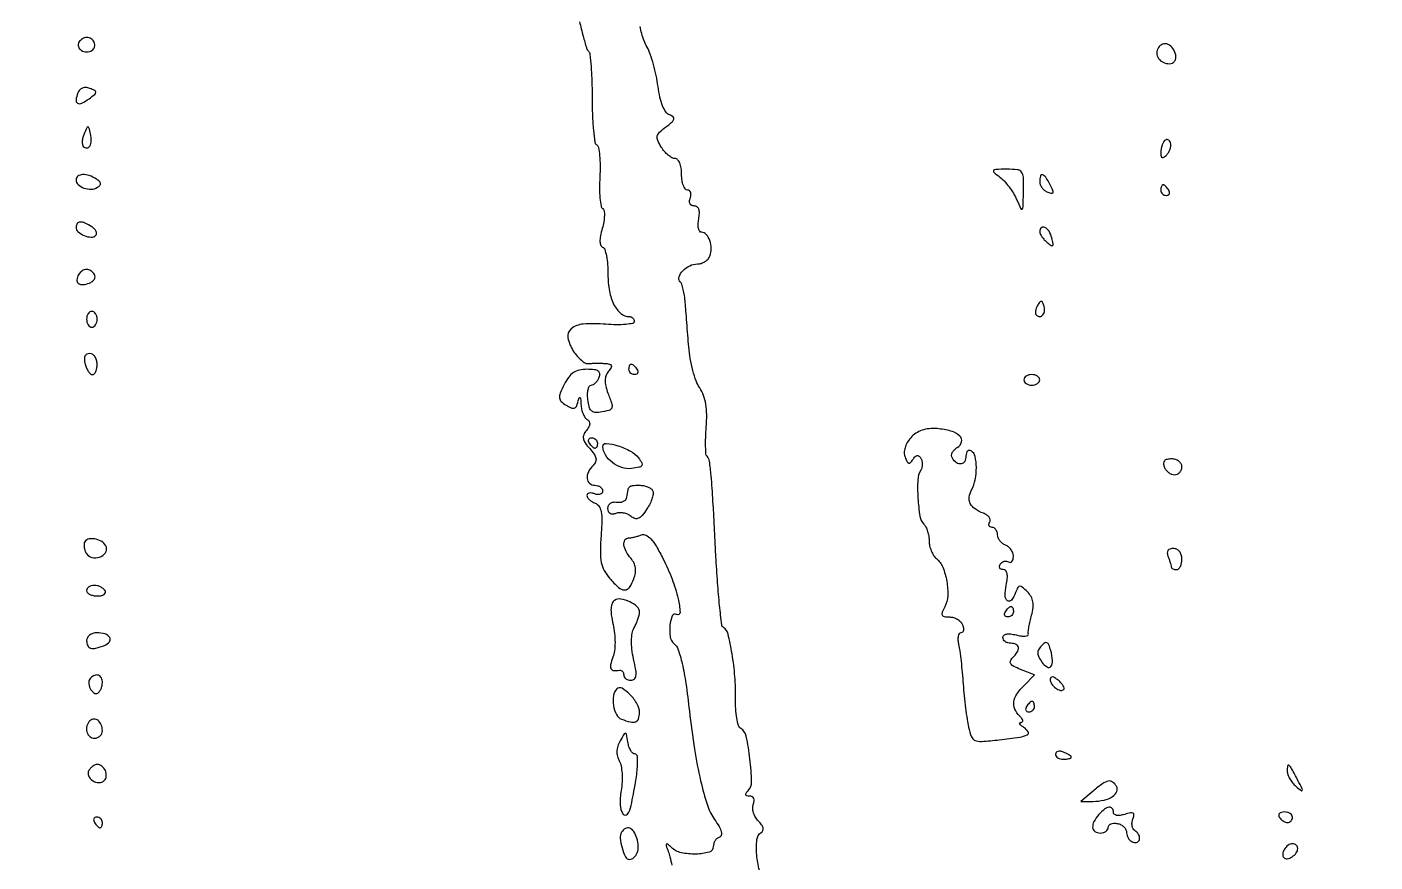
# Model space of a CAD drawing. Extents: x 0 to 4160, y 0 to 3120.
# Drawn here: x 3381.7 to 3637.7, y 568.5 to 727 of the extents above; entities that cross this region are included whole.
import ezdxf

# ---------------------------------------------------------------- set-up
doc = ezdxf.new("R2010")
doc.units = 0

msp = doc.modelspace()

# ---------------------------------------------------------------- linework, layer by layer
for points in [[(4159.499279, 606.274193, 0.000001), (4159.667734, 974.478125, 0.000057), (4159.806661, 1380.08378, 0.000034), (4159.883999, 1862.25)], [(757.647081, 3119.740147, 0.000002), (520.492565, 3119.487217, 0.4139)], [(1964.75, 0.149832, 0.000016), (2717.930904, 0.232101, 0.000028), (3351.473438, 0.357111), (3926.491843, 0.502577, 0.944149)], [(3486.607362, 727.964546, 0.009146), (3487.294649, 725.231645, 0.005626), (3487.935807, 722.967206, 0.125205), (3488.282156, 722.38451, -0.170716), (3488.567413, 721.789777, -0.007348), (3488.789133, 719.446953, -0.011832), (3488.947895, 716.614816, -0.008084), (3489, 713.39235, 0.009979), (3489.064075, 710.182025, 0.014996), (3489.259698, 707.388112, 0.009789), (3489.533253, 705.1093, 0.22314), (3489.884077, 704.571644, -0.214563), (3490.215506, 704.081439, -0.019118), (3490.418641, 702.569539, -0.022254), (3490.51523, 700.670781, -0.015461), (3490.462401, 698.523238, 0.014833), (3490.406914, 696.377255, 0.021486), (3490.495564, 694.483485, 0.018027), (3490.686634, 692.972573, 0.217165), (3491.004651, 692.497126, -0.221081), (3491.273578, 692.088494, -0.042071), (3491.330937, 691.176426, -0.037782), (3491.218109, 690.014667, -0.026746), (3490.924599, 688.737091, 0.021824), (3490.583516, 687.31663, 0.053214), (3490.491501, 686.245475, 0.084591), (3490.630168, 685.52217, 0.22647), (3490.998272, 685.167243, -0.241462), (3491.389038, 684.768417, -0.027577), (3491.705742, 683.508131, -0.028415), (3491.927164, 681.868616, -0.019359), (3492, 679.988095, 0.045357), (3492.287352, 676.826906, 0.072644), (3493.15441, 674.26494, 0.097779), (3494.468294, 672.593882, 0.179272), (3496.071429, 672, -0.099582), (3496.4258, 671.928715, -0.098071), (3496.727232, 671.72578, -0.097816), (3496.929129, 671.422757, -0.098497), (3497, 671.066484, -0.356814), (3496.718683, 670.722466, -0.02581), (3495.414674, 670.527703, -0.026954), (3493.672256, 670.453156, -0.016185), (3491.603145, 670.54323, 0.034308), (3487.306198, 670.57453, 0.15784), (3485.018058, 669.675436, 0.275977), (3484.407072, 667.973937, 0.09686), (3485.426714, 665.471504, 0.033401), (3486.152021, 664.51108, 0.04083), (3486.955383, 663.723328, 0.045503), (3487.718532, 663.197828, 0.160752), (3488.295004, 663.084981, -0.02036), (3488.88733, 663.135301, -0.008288), (3489.696063, 663.157515, -0.008184), (3490.567295, 663.152739, -0.010336), (3491.372445, 663.118483, -0.03184), (3492.288473, 663.001656, -0.23608), (3492.627123, 662.741972, -0.255349), (3492.607801, 662.33175, -0.036427), (3492.100949, 661.621637, 0.082832), (3491.636225, 660.8238, 0.085037), (3491.461172, 659.925626, 0.066521), (3491.580561, 658.844891, 0.030122), (3492.006483, 657.482948, -0.011683), (3492.741574, 655.40458, -0.179182), (3492.71314, 654.656885, -0.234959), (3492.204325, 654.213635, -0.021064), (3490.5, 653.845069, -0.074158), (3489.510174, 653.822489, -0.171375), (3488.854274, 654.151294, -0.12893), (3488.43493, 654.900614, -0.034815), (3488.183578, 656.25, -0.032812), (3488.131949, 657.303713, -0.053314), (3488.241938, 658.192188, -0.073132), (3488.4819, 658.800558, -0.268457), (3488.826589, 659, 0.131388), (3489.236059, 659.109489, 0.062907), (3489.673272, 659.440625, 0.055914), (3490.070222, 659.92628, 0.051824), (3490.361626, 660.5, 0.115432), (3490.458058, 661.201745, 0.229801), (3490.17404, 661.670183, 0.119114), (3489.430252, 661.930682, 0.024948), (3488.041857, 662, 0.052373), (3486.577489, 661.846191, 0.093904), (3485.465986, 661.380756, 0.088663), (3484.560748, 660.519196, 0.042653), (3483.723176, 659.146912, 0.017393), (3482.954912, 657.462678, 0.121504), (3482.819646, 656.5758, 0.182298), (3483.143418, 655.907428, 0.050244), (3484.083025, 655.180223, 0.033375), (3485.023739, 654.676617, 0.173836), (3485.60099, 654.630009, 0.213389), (3486.005821, 654.96016, 0.05238), (3486.31709, 655.783311, -0.011744), (3486.55268, 656.601536, -0.53456), (3486.694559, 656.643125, -0.202056), (3486.812314, 656.41436, -0.005933), (3486.883999, 655.309017, 0.041943), (3487.005931, 654.422814, 0.0422), (3487.273939, 653.571272, 0.045667), (3487.637746, 652.873379, 0.111816), (3488.048558, 652.469989, -0.11248), (3488.432927, 652.091574, -0.160228), (3488.551224, 651.631031, -0.114245), (3488.381612, 651.070491, -0.042874), (3487.910546, 650.392215, 0.073218), (3487.418178, 649.582888, 0.146323), (3487.336841, 648.845027, 0.108632), (3487.676595, 648.035141, 0.030494), (3488.538359, 646.957614, -0.029393), (3489.378942, 645.911297, -0.105412), (3489.717154, 645.128814, -0.155733), (3489.641753, 644.452665, -0.091594), (3489.176371, 643.776371, 0.082397), (3488.2858, 642.531485, 0.136346), (3488.04905, 641.270102, 0.196545), (3488.512731, 640.365436, 0.179135), (3489.5, 640, -0.072144), (3490.073208, 639.91686, -0.087143), (3490.559375, 639.674822, -0.100435), (3490.884389, 639.315153, -0.134459), (3491, 638.893011, -0.158089), (3490.878743, 638.519085, -0.151946), (3490.559375, 638.280284, -0.112257), (3490.073899, 638.22328, -0.06502), (3489.5, 638.361626, 0.049166), (3488.92532, 638.519532, 0.08982), (3488.440625, 638.515044, 0.13955), (3488.122874, 638.355341, 0.209945), (3488, 638.075604, 0.146191), (3488.111506, 637.702384, 0.059236), (3488.456555, 637.291884, 0.051816), (3488.95961, 636.909509, 0.045028), (3489.554229, 636.617564, -0.157627), (3490.292802, 636.021419, -0.100096), (3490.705877, 634.985703, -0.051594), (3490.837945, 633.271117, -0.011755), (3490.692979, 630.358605, 0.015397), (3490.56324, 627.30427, 0.053033), (3490.749693, 625.333038, 0.074255), (3491.300438, 623.81727, 0.054792), (3492.319085, 622.34803, 0.028154), (3494.03656, 620.583884, 0.182283), (3495.168492, 620.129276, 0.257471), (3496.077995, 620.605898, 0.055098), (3496.921465, 622.25, 0.049919), (3497.218704, 623.348867, 0.07578), (3497.231691, 624.3366, 0.080752), (3496.953695, 625.237592, 0.065395), (3496.38924, 626.078741, -0.056776), (3495.461301, 627.411505, -0.094083), (3495.048314, 628.713479, -0.167206), (3495.243003, 629.618916, -0.262719), (3495.918213, 630, 0.043197), (3496.374862, 630.039526, 0.015566), (3497.013874, 630.171597, 0.015305), (3497.708546, 630.360527, 0.017565), (3498.35872, 630.584159, -0.212201), (3499.21199, 630.539927, -0.091744), (3500.135183, 629.833778, -0.051009), (3501.194797, 628.389372, -0.015493), (3502.498223, 626.003507, -0.026563), (3504.174571, 622.208075, -0.03142), (3505.333641, 618.46079, -0.047447), (3505.705857, 615.863366, -0.603474), (3505.043453, 615.473144, 0.455684), (3504.233063, 615.221069, 0.079445), (3503.772573, 613.458374, 0.057789), (3503.813397, 611.249039, 0.188213), (3504.510204, 609.991531, -0.137962), (3505.344486, 608.78216, -0.025665), (3506.093438, 606.161507, -0.020718), (3506.798917, 602.404561, -0.008095), (3507.472899, 597.167799, 0.010666), (3508.445883, 589.902993, 0.018332), (3509.605924, 583.907655, 0.021008), (3510.887423, 579.273623, 0.07682), (3512.250611, 576.557435, -0.02102), (3513.115114, 575.227654, -0.066259), (3513.530491, 574.250902, -0.136483), (3513.529499, 573.599217, -0.249023), (3513.172306, 573.224102, 0.098485), (3512.72421, 572.968676, 0.070361), (3512.344365, 572.531976, 0.067642), (3512.087789, 571.987418, 0.076457), (3512, 571.416667, -0.334147), (3511.215739, 570.374168, -0.065066), (3508.738258, 569.997408, -0.058983), (3505.928211, 570.270445, -0.134123), (3504.052821, 571.25, 0.012613), (3503.318332, 571.89781, 0.420559), (3503.106909, 571.876883, 0.255676), (3503.058868, 571.605655, 0.007892), (3503.451355, 570.5, -0.027709), (3503.774026, 569.462353, -0.009243), (3504.132986, 567.9125, -0.009167)], [(3520.76269, 566.931022, -0.046514), (3520.258507, 569.856125, -0.045802), (3520.298537, 572.753766, -0.232), (3521.134281, 574.08299, 0.171661), (3521.434397, 574.45624, 0.147475), (3521.456845, 574.961902, 0.093606), (3521.167696, 575.583911, 0.040919), (3520.576761, 576.280381, -0.063448), (3520.021035, 576.998394, -0.058493), (3519.64469, 577.852362, -0.062425), (3519.49482, 578.707227, -0.104192), (3519.609862, 579.425699, 0.064501), (3519.763989, 580.062172, 0.132943), (3519.685215, 580.564424, 0.169104), (3519.385834, 580.882614, 0.120784), (3518.906989, 581, -0.053359), (3518.376661, 581.056757, -0.277131), (3518.170855, 581.25, -0.229513), (3518.225146, 581.556999, -0.039809), (3518.618364, 582.018364, 0.206432), (3519.29538, 583.722026, 0.022084), (3518.977752, 588.062194, 0.022107), (3518.278333, 592.35742, 0.20573), (3517.223772, 593.861701, -0.184756), (3516.797963, 594.419702, -0.028094), (3516.472329, 595.808787, -0.028297), (3516.264519, 597.569024, -0.021089), (3516.227822, 599.524614, 0.025541), (3516.112628, 603.687869, 0.022369), (3515.576478, 608.008313, 0.017223), (3514.805255, 611.761997, 0.188614), (3513.939568, 613.000796, -0.219646), (3513.620734, 613.520422, -0.003246), (3513.212032, 617.173, -0.008144), (3512.829025, 621.482048, -0.005203), (3512.517674, 626.500796, 0.00103), (3511.954655, 636.992592, 0.008383), (3511.606778, 641.786721, 0.012881), (3511.284171, 644.580551, 0.162579), (3510.816935, 645.516399, -0.180831), (3510.624034, 645.939684, -0.01109), (3510.556901, 647.348156, -0.015351), (3510.565931, 649.068078, -0.010688), (3510.677184, 651.006698, 0.022399), (3510.758331, 653.398897, 0.038775), (3510.582798, 655.379526, 0.046107), (3510.143718, 657.043097, 0.057523), (3509.42743, 658.470412, -0.05842), (3508.766618, 659.793077, -0.021583), (3508.142879, 661.784964, -0.021044), (3507.643069, 664.038807, -0.02376), (3507.358687, 666.237346, -0.000168), (3507.176561, 668.486768, -0.000137), (3506.983099, 670.89443, -0.000138), (3506.806244, 673.110705, -0.000363), (3506.680935, 674.701138, 0.018544), (3506.533405, 675.978517, 0.022009), (3506.296821, 677.169579, 0.021499), (3506.013635, 678.143077, 0.115338), (3505.724205, 678.609128, -0.283834), (3505.505525, 679.533599, -0.112887), (3506.210565, 680.694808, -0.087199), (3507.547601, 681.662199, -0.113582), (3509.015456, 682, 0.077417), (3509.735337, 682.112134, 0.06504), (3510.435002, 682.440625, 0.066762), (3511.009354, 682.92653, 0.092486), (3511.361626, 683.5, 0.09549), (3511.616206, 684.931468, 0.081252), (3511.346335, 686.444185, 0.095564), (3510.674356, 687.59307, 0.216021), (3509.776434, 688, -0.255281), (3509.427517, 688.190562, -0.090615), (3509.203797, 688.734375, -0.062326), (3509.134924, 689.542111, -0.037381), (3509.244751, 690.5, 0.035006), (3509.375774, 691.596758, 0.094628), (3509.266999, 692.369891, 0.155317), (3508.929599, 692.826247, 0.157786), (3508.392713, 693, -0.116459), (3507.912071, 693.113489, -0.161659), (3507.601107, 693.423766, -0.135734), (3507.505397, 693.905461, -0.073313), (3507.638374, 694.5, 0.06502), (3507.77672, 695.073899, 0.112257), (3507.719716, 695.559375, 0.151946), (3507.480915, 695.878743, 0.158089), (3507.106989, 696, -0.23922), (3506.682491, 696.215424, -0.06963), (3506.325178, 696.88125, -0.053342), (3506.080754, 697.85097, -0.035097), (3506, 699, 0.036555), (3505.912531, 700.194787, 0.062912), (3505.645046, 701.154503, 0.088002), (3505.239981, 701.782271, 0.208499), (3504.740547, 702, -0.127917), (3504.162528, 702.150337, -0.045789), (3503.454315, 702.635286, -0.041758), (3502.740311, 703.335154, -0.038439), (3502.13048, 704.162675, -0.034774), (3501.45527, 705.432454, -0.162524), (3501.376166, 706.245605, -0.14841), (3501.799657, 706.985381, -0.027496), (3503.011819, 708.008915, 0.015374), (3504.184615, 708.951494, 0.144256), (3504.533637, 709.488278, 0.31607), (3504.395322, 709.902491, 0.067563), (3503.691893, 710.28799, -0.155958), (3503.002851, 710.840456, -0.050625), (3502.387435, 712.010025, -0.040382), (3501.876063, 713.648657, -0.023049), (3501.513384, 715.691751, 0.01929), (3501.167875, 717.72688, 0.015914), (3500.647679, 719.865844, 0.016208), (3500.043504, 721.799735, 0.040716), (3499.446254, 723.149421, -0.031429), (3498.894729, 724.335801, -0.023042), (3498.429427, 725.711057, -0.023437), (3498.109045, 727.059268, -0.046835)]]:
    msp.add_lwpolyline(points, format="xyb")
for points in [[(3391.542705, 724.069098, 0.221146), (3391.444975, 723.246757, 0.174599), (3392.002687, 722.53216, 0.137965), (3393.013092, 722.232649, 0.142848), (3394.016312, 722.510081, 0.189436), (3394.503635, 723.160814, 0.165456), (3394.45272, 724.014234, 0.147302), (3393.873321, 724.730681, 0.150691), (3393, 725, 0.08914), (3392.620145, 724.931737, 0.053258), (3392.208109, 724.726548, 0.051122), (3391.828194, 724.425183, 0.061191)], [(3596.532624, 723.052786, 0.140675), (3596.238325, 722.005956, 0.150378), (3596.556117, 720.992904, 0.135832), (3597.426639, 720.26221, 0.107481), (3598.632341, 720, 0.107426), (3599.205027, 720.124479, 0.131351), (3599.62654, 720.471852, 0.120928), (3599.840657, 721.008508, 0.082815), (3599.823324, 721.667134, 0.103679), (3599.302492, 722.905288, 0.142821), (3598.371103, 723.66197, 0.182771), (3597.347864, 723.699843, 0.174919)], [(3391.338607, 714.440013, 0.054397), (3390.986715, 713.104973, 0.321881), (3391.297784, 712.498288, 0.242724), (3392.092474, 712.499913, 0.038291), (3393.4633, 713.349506, 0.013057), (3394.531264, 714.174063, 0.207082), (3394.737832, 714.572001, 0.302223), (3394.549929, 714.902803, 0.025212), (3393.602445, 715.322315, 0.074642), (3392.867078, 715.48475, 0.110451), (3392.21671, 715.38538, 0.117264), (3391.697507, 715.02628, 0.091715)], [(3392.53122, 706.706872, 0.039133), (3392.279379, 705.974682, 0.047311), (3392.164712, 705.257311, 0.054202), (3392.191425, 704.65536, 0.159521), (3392.376461, 704.290205, 0.206458), (3393.050147, 704.022529, 0.260893), (3393.61589, 704.361192, 0.127442), (3393.887973, 705.354068, 0.061787), (3393.743156, 706.671731, 0.007526), (3393.447586, 707.839331, 0.331063), (3393.260685, 707.986918, 0.299388), (3393.048268, 707.855863, 0.006675)], [(3597.729167, 705.395833, 0.080892), (3597.449316, 705.007105, 0.037708), (3597.214193, 704.430443, 0.036082), (3597.053775, 703.773895, 0.041901), (3597, 703.133333, 0.036751), (3597.050901, 702.441764, 0.271978), (3597.25, 702.194569, 0.258294), (3597.572437, 702.24129, 0.034004), (3598.1125, 702.7125, 0.062578), (3598.509426, 703.223506, 0.055968), (3598.785599, 703.836016, 0.059262), (3598.906408, 704.452911, 0.099514), (3598.841667, 704.975, 0.080367), (3598.640381, 705.359622, 0.142612), (3598.356745, 705.572995, 0.167901), (3598.036958, 705.582253, 0.120996)], [(3391, 697.968615, 0.208519), (3391.395174, 697.062242, 0.102679), (3392.492205, 696.398875, 0.092154), (3393.87573, 696.182078, 0.132065), (3395.058876, 696.536387, 0.06572), (3395.526902, 696.918611, 0.224272), (3395.645046, 697.283065, 0.179834), (3395.444665, 697.664575, 0.041654), (3394.856763, 698.109687, 0.058492), (3393.502546, 698.760398, 0.09217), (3392.230493, 698.949086, 0.146685), (3391.351121, 698.649986, 0.242505)], [(3566.453683, 698.459017, -0.045863), (3567.289887, 697.696838, -0.023939), (3568.190407, 696.610504, -0.023596), (3569.014521, 695.398363, -0.033166), (3569.622464, 694.240821, 0.006103), (3570.445843, 692.443126, 0.54313), (3570.689928, 692.410226, 0.172212), (3570.850613, 692.826247, 0.002101), (3570.918781, 695.75, 0.013111), (3570.899589, 698.448226, 0.153935), (3570.55453, 699.427412, 0.209783), (3569.753873, 699.87837, 0.027298), (3567.75, 699.968197, 0.005462), (3565.662079, 699.92495, 0.210398), (3565.250416, 699.727929, 0.417326), (3565.277269, 699.397287, 0.0129)], [(3574, 697.606989, 0.097624), (3574.113586, 697.030779, 0.066866), (3574.447422, 696.451483, 0.064109), (3574.940857, 695.957033, 0.073124), (3575.523139, 695.629494, 0.035579), (3576.287291, 695.397061, 0.385819), (3576.545332, 695.542176, 0.192214), (3576.521298, 695.957994, 0.013467), (3575.987955, 697.022505, 0.021649), (3575.131857, 698.468054, 0.178579), (3574.528756, 698.916515, 0.429399), (3574.126747, 698.683541, 0.058665)], [(3597, 696, 0.105053), (3597.081062, 695.618444, 0.099167), (3597.311086, 695.29375, 0.09642), (3597.654762, 695.076123, 0.093332), (3598.059017, 695, 0.108972), (3598.413961, 695.078288, 0.182303), (3598.6254, 695.29375, 0.161196), (3598.656512, 695.6179, 0.082592), (3598.5, 696, 0.029505), (3598.231006, 696.382774, 0.035638), (3597.933975, 696.70625, 0.038439), (3597.65171, 696.934461, 0.151918), (3597.440983, 697, 0.210953), (3597.272352, 696.92554, 0.081139), (3597.129539, 696.70625, 0.061769), (3597.032345, 696.382849, 0.042167)], [(3391, 688.968615, 0.213623), (3391.394026, 688.088455, 0.085487), (3392.538924, 687.373214, 0.085286), (3393.859622, 687.081097, 0.211292), (3394.764168, 687.430834, 0.194428), (3394.904991, 687.762676, 0.119423), (3394.810825, 688.182889, 0.084794), (3394.484367, 688.633135, 0.052635), (3393.97104, 689.03906, 0.031906), (3392.674053, 689.747819, 0.11552), (3391.759613, 689.939205, 0.236265), (3391.218619, 689.652222, 0.156009)], [(3574, 688.122445, 0.114104), (3574.09667, 687.704352, 0.037557), (3574.417514, 687.156165, 0.035142), (3574.877412, 686.581434, 0.033252), (3575.421326, 686.065294, 0.020124), (3576.182104, 685.483961, 0.363425), (3576.465884, 685.50812, 0.253319), (3576.564019, 685.834001, 0.01302), (3576.304694, 686.942849, 0.075256), (3575.767917, 688.191483, 0.136208), (3574.955242, 688.939227, 0.318667), (3574.310016, 688.845715, 0.205284)], [(3391.458881, 679.933469, 0.113371), (3391.136385, 678.985128, 0.261672), (3391.426445, 678.317483, 0.188422), (3392.275512, 678.076451, 0.067736), (3393.520254, 678.369399, 0.067341), (3394.088046, 678.680239, 0.097937), (3394.472022, 679.100609, 0.123144), (3394.614372, 679.560991, 0.153283), (3394.504365, 679.992937, 0.104938), (3393.817295, 680.71195, 0.155876), (3392.98905, 680.958873, 0.152164), (3392.156314, 680.681493, 0.098738)], [(3573.582949, 674.134215, 0.052326), (3573.327923, 673.604943, 0.061761), (3573.20609, 673.06291, 0.07231), (3573.228156, 672.59012, 0.149701), (3573.399864, 672.266802, 0.208213), (3574.031223, 672.018401, 0.228122), (3574.610436, 672.323111, 0.143258), (3574.913564, 673.144952, 0.097944), (3574.787251, 674.138246, 0.033951), (3574.536207, 674.749629, 0.286646), (3574.294341, 674.899578, 0.233206), (3574.012891, 674.759582, 0.024362)], [(3393, 671.5, 0.064853), (3393.074694, 670.926543, 0.082425), (3393.29375, 670.440625, 0.098894), (3393.618646, 670.115568, 0.148195), (3394, 670, 0.148195), (3394.381354, 670.115568, 0.098894), (3394.70625, 670.440625, 0.082425), (3394.925306, 670.926543, 0.064853), (3395, 671.5, 0.064853), (3394.925306, 672.073457, 0.082425), (3394.70625, 672.559375, 0.098894), (3394.381354, 672.884432, 0.148195), (3394, 673, 0.148195), (3393.618646, 672.884432, 0.098894), (3393.29375, 672.559375, 0.082425), (3393.074694, 672.073457, 0.064853)], [(3392.710251, 663, 0.038887), (3392.975456, 662.234516, 0.050447), (3393.339118, 661.5875, 0.059916), (3393.740524, 661.141258, 0.181596), (3394.116631, 661, 0.2107), (3394.454424, 661.148959, 0.081235), (3394.74051, 661.5875, 0.061847), (3394.935204, 662.234305, 0.042236), (3395, 663, 0.068582), (3394.894652, 663.764437, 0.084945), (3394.586876, 664.4125, 0.099857), (3394.129927, 664.845833, 0.140877), (3393.59362, 665, 0.121219), (3393.031896, 664.861786, 0.169691), (3392.681695, 664.487449, 0.120594), (3392.570873, 663.863891, 0.047946)], [(3497.5, 662, -0.082592), (3497.656512, 661.6179, -0.161196), (3497.6254, 661.29375, -0.182303), (3497.413961, 661.078288, -0.108972), (3497.059017, 661, -0.093332), (3496.654762, 661.076123, -0.09642), (3496.311086, 661.29375, -0.099167), (3496.081062, 661.618444, -0.105053), (3496, 662, -0.042167), (3496.032345, 662.382849, -0.061769), (3496.129539, 662.70625, -0.081139), (3496.272352, 662.92554, -0.210953), (3496.440983, 663, -0.151918), (3496.65171, 662.934461, -0.038439), (3496.933975, 662.70625, -0.035638), (3497.231006, 662.382774, -0.029505)], [(3571, 660, 0.148195), (3571.115568, 659.618646, 0.098894), (3571.440625, 659.29375, 0.082425), (3571.926543, 659.074694, 0.064853), (3572.5, 659, 0.064853), (3573.073457, 659.074694, 0.082425), (3573.559375, 659.29375, 0.098894), (3573.884432, 659.618646, 0.148195), (3574, 660, 0.148195), (3573.884432, 660.381354, 0.098894), (3573.559375, 660.70625, 0.082425), (3573.073457, 660.925306, 0.064853), (3572.5, 661, 0.064853), (3571.926543, 660.925306, 0.082425), (3571.440625, 660.70625, 0.098894), (3571.115568, 660.381354, 0.148195)], [(3549.522903, 649.025308, 0.050427), (3548.844579, 648.104277, 0.062123), (3548.419669, 647.12648, 0.069342), (3548.277856, 646.1713, 0.09411), (3548.432514, 645.31527, 0.025926), (3548.81286, 644.459544, 0.20807), (3549.137649, 644.191253, 0.287089), (3549.483261, 644.290263, 0.044799), (3549.928795, 644.884788, -0.045845), (3550.343093, 645.435235, -0.173602), (3550.717412, 645.634985, -0.219513), (3551.075341, 645.529826, -0.074963), (3551.434017, 645.106763, -0.082823), (3551.642414, 644.59733, -0.059434), (3551.706575, 643.984468, -0.058802), (3551.624552, 643.366163, -0.076201), (3551.401339, 642.840362, 0.128738), (3550.84246, 641.017583, 0.024979), (3550.872, 637.545328, 0.023602), (3551.236653, 634.106674, 0.15947), (3552.000665, 632.599335, -0.083003), (3552.384319, 632.061676, -0.037363), (3552.706445, 631.253898, -0.03566), (3552.926285, 630.329468, -0.040569), (3553, 629.422445, 0.05528), (3553.101779, 628.504682, 0.043189), (3553.405224, 627.54824, 0.044451), (3553.850996, 626.696959, 0.076862), (3554.379485, 626.100018, -0.124174), (3555.592875, 624.439277, -0.053513), (3556.347971, 621.783213, -0.053335), (3556.525155, 618.996276, -0.112551), (3555.956189, 616.918138, 0.027713), (3555.477367, 615.89037, 0.207916), (3555.492809, 615.365598, 0.248853), (3555.878256, 615.07646, 0.038968), (3556.857827, 615, -0.071456), (3557.637976, 614.887936, -0.063689), (3558.388699, 614.559375, -0.066845), (3558.997836, 614.073561, -0.099742), (3559.361626, 613.5, -0.052277), (3559.515666, 612.925459, -0.09468), (3559.500482, 612.440625, -0.143591), (3559.324635, 612.122781, -0.197569), (3559.026033, 612, 0.25925), (3558.715748, 611.827526, 0.092736), (3558.52562, 611.339062, 0.062841), (3558.48142, 610.61218, 0.037134), (3558.602055, 609.75, -0.019463), (3558.814187, 608.545497, -0.005279), (3559.055215, 606.624952, -0.005334), (3559.282637, 604.43803, -0.005517), (3559.460545, 602.271112, 0.007233), (3559.650428, 600.051756, 0.006086), (3559.914117, 597.706942, 0.006146), (3560.207248, 595.572017, 0.016867), (3560.483263, 594.076204, 0.038698), (3561.024481, 592.285837, 0.205938), (3561.72546, 591.573147, 0.116379), (3562.964733, 591.378531, 0.009115), (3566.317355, 591.695204, 0.006662), (3570.217668, 592.188185, 0.082062), (3571.64335, 592.633594, 0.449124), (3571.800907, 593.225916, 0.106047), (3570.97104, 594.03906, -0.027432), (3570.465219, 594.399229, -0.098711), (3570.21118, 594.700593, -0.326002), (3570.235314, 594.890103, -0.202121), (3570.45, 594.984687, 0.207397), (3570.70005, 595.09789, 0.239309), (3570.768437, 595.348002, 0.10736), (3570.596049, 595.737392, 0.038699), (3570.2, 596.2, -0.091887), (3569.289428, 597.524892, -0.140552), (3569.096714, 598.896362, -0.11371), (3569.662642, 600.372416, -0.048245), (3571.017933, 602.017933), (3573.035866, 604.035866), (3570.355093, 605.055093, -0.023585), (3569.072685, 605.613205, -0.127016), (3568.500663, 606.105196, -0.249574), (3568.438576, 606.626071, -0.104094), (3568.837161, 607.237161, 0.050939), (3569.734878, 608.339132, 0.177647), (3569.94087, 609.218142, 0.266686), (3569.511755, 609.791281, 0.102072), (3568.5, 610, -0.072241), (3567.926795, 610.083253, -0.0872), (3567.440625, 610.325595, -0.100446), (3567.11561, 610.685725, -0.134291), (3567, 611.108408, -0.218441), (3567.186484, 611.514894, -0.131162), (3567.67352, 611.749985, -0.076404), (3568.462913, 611.778703, -0.032451), (3569.50693, 611.587617, 0.025984), (3570.456709, 611.401063, 0.050677), (3571.227228, 611.369664, 0.084377), (3571.715695, 611.483467, 0.362712), (3571.842893, 611.729209, -0.084896), (3571.820456, 612.187779, -0.012634), (3571.955292, 613.106254, -0.013913), (3572.174257, 614.192838, -0.011583), (3572.465613, 615.334636, 0.037324), (3572.750837, 616.753404, 0.075736), (3572.719722, 617.888532, 0.087264), (3572.363287, 618.856937, 0.064749), (3571.666394, 619.762177, 0.015884), (3570.695293, 620.673464, 0.192239), (3570.222457, 620.8418, 0.26755), (3569.854055, 620.610483, 0.030224), (3569.429755, 619.677541, -0.063228), (3568.636454, 618.19986, -0.420101), (3567.893012, 618.08264, -0.242566), (3567.433742, 619.019455, -0.044347), (3567.65, 621, 0.025397), (3567.844631, 622.317991, 0.072149), (3567.799982, 623.243251, 0.133349), (3567.530806, 623.790115, 0.215303), (3567.065983, 624, -0.095831), (3566.662559, 624.078038, -0.173747), (3566.41428, 624.298542, -0.171898), (3566.36101, 624.62852, -0.093561), (3566.510081, 625.016312, -0.090427), (3566.820631, 625.360589, -0.095498), (3567.22714, 625.565079, -0.099685), (3567.665803, 625.598899, -0.108373), (3568.069098, 625.457295, 0.157854), (3568.421965, 625.370775, 0.19127), (3568.726548, 625.518149, 0.12702), (3568.932473, 625.904699, 0.059269), (3569, 626.472368, 0.085485), (3568.887878, 627.123376, 0.066241), (3568.559375, 627.764673, 0.066059), (3568.073419, 628.29944, 0.083908), (3567.5, 628.638374, -0.074185), (3566.926569, 628.962529, -0.064359), (3566.440625, 629.454091, -0.06686), (3566.111903, 630.031441, -0.096313), (3566, 630.606989, 0.074425), (3565.920332, 631.139243, 0.088446), (3565.688914, 631.590803, 0.100652), (3565.344841, 631.892668, 0.130616), (3564.940983, 632, -0.110022), (3564.586502, 632.078957, -0.182842), (3564.375882, 632.295825, -0.160356), (3564.346067, 632.622228, -0.081847), (3564.504365, 633.007063, 0.173546), (3564.597308, 633.443328, 0.12153), (3564.411253, 633.915112, 0.090933), (3563.961112, 634.353276, 0.059227), (3563.313382, 634.684121, -0.058705), (3561.721519, 635.49512, -0.129467), (3560.823536, 636.50905, -0.150761), (3560.617356, 637.72432, -0.090291), (3561.069775, 639.130377, 0.075015), (3561.754328, 641.055481, 0.050384), (3561.967376, 643.384652, 0.05167), (3561.731567, 645.467847, 0.203037), (3561, 646.5, 0.139169), (3560.620352, 646.607943, 0.191142), (3560.29375, 646.478525, 0.138808), (3560.073267, 646.110654, 0.066118), (3560, 645.559017, -0.11927), (3559.75104, 644.530184, -0.237284), (3559.090529, 644.048587, -0.203491), (3558.219442, 644.259395, -0.094853), (3557.418619, 645.131677, -0.141968), (3557.278778, 645.633981, -0.105003), (3557.405175, 646.199836, -0.088646), (3557.78221, 646.744104, -0.069594), (3558.355011, 647.178798, 0.20357), (3559.161894, 648.220734, 0.276969), (3558.837432, 649.336038, 0.120018), (3557.137505, 650.283353, 0.048998), (3554.513661, 650.738063, 0.042713), (3552.99128, 650.720257, 0.058447), (3551.652851, 650.429618, 0.063158), (3550.498788, 649.862516, 0.06317)], [(3490, 648, -0.042167), (3489.967655, 647.617151, -0.061769), (3489.870461, 647.29375, -0.081139), (3489.727648, 647.07446, -0.210953), (3489.559017, 647, -0.151918), (3489.34829, 647.065539, -0.038439), (3489.066025, 647.29375, -0.035638), (3488.768994, 647.617226, -0.029505), (3488.5, 648, -0.082592), (3488.343488, 648.3821, -0.161196), (3488.3746, 648.70625, -0.182303), (3488.586039, 648.921712, -0.108972), (3488.940983, 649, -0.093332), (3489.345238, 648.923877, -0.09642), (3489.688914, 648.70625, -0.099167), (3489.918938, 648.381556, -0.105053)], [(3497.803323, 645.195267, -0.033312), (3498.446729, 644.231877, -0.28385), (3498.431353, 643.734809, -0.200922), (3497.948169, 643.411181, -0.017794), (3496.468145, 643.175358, -0.111002), (3494.640656, 643.356272, -0.084215), (3492.856233, 644.303039, -0.087093), (3491.534071, 645.747539, -0.13339), (3491.031803, 647.358408, -0.456341), (3491.668502, 647.953459, -0.051188), (3493.868464, 647.491644, -0.04515), (3496.306575, 646.462435, -0.106826)], [(3597.638374, 643.5, 0.074185), (3597.962529, 642.926569, 0.064359), (3598.454091, 642.440625, 0.06686), (3599.031441, 642.111903, 0.096313), (3599.606989, 642, 0.106859), (3600.13847, 642.114899, 0.099462), (3600.590803, 642.440625, 0.095925), (3600.894051, 642.92737, 0.091732), (3601, 643.5, 0.130258), (3600.848362, 644.072192, 0.100732), (3600.421897, 644.559511, 0.088591), (3599.783784, 644.887182, 0.074555), (3599.031385, 645, 0.051069), (3598.183769, 644.9132, 0.155809), (3597.68592, 644.632608, 0.195231), (3597.507681, 644.163102, 0.086117)], [(3500.482543, 639.028246, -0.169501), (3500.602978, 638.483965, -0.044176), (3500.416718, 637.594135, -0.039736), (3500.009455, 636.556657, -0.031646), (3499.415093, 635.510759, -0.02554), (3498.514032, 634.277804, -0.113281), (3497.810906, 633.728697, -0.187985), (3497.138075, 633.684371, -0.097021), (3496.386268, 634.094389, 0.070954), (3495.753483, 634.483271, 0.055218), (3494.980838, 634.721482, 0.056241), (3494.192152, 634.781833, 0.082793), (3493.512735, 634.64326, -0.074254), (3492.883956, 634.50386, -0.15679), (3492.404095, 634.621855, -0.168199), (3492.104377, 634.988452, -0.088249), (3492, 635.575222, -0.11033), (3492.128706, 636.151397, -0.129953), (3492.486986, 636.578494, -0.117203), (3493.042385, 636.80097, -0.079198), (3493.727558, 636.793837, 0.070533), (3494.398861, 636.775275, 0.089838), (3494.990957, 636.953502, 0.106076), (3495.412386, 637.296351, 0.140688), (3495.602558, 637.75, -0.019155), (3495.818772, 639.127275, -0.153859), (3496.122191, 639.683546, -0.168875), (3496.676178, 639.938646, -0.02424), (3497.940983, 640, -0.045622), (3498.728007, 639.928039, -0.04574), (3499.488222, 639.714547, -0.049766), (3500.113628, 639.401063, -0.113768)], [(3392.65922, 629.257623, 0.11649), (3392.517692, 628.832881, 0.057004), (3392.531568, 628.259144, 0.052039), (3392.68555, 627.635454, 0.051932), (3392.965058, 627.056537, 0.199612), (3393.99446, 626.31669, 0.134473), (3395.459567, 626.372702, 0.153789), (3396.564435, 627.146136, 0.249035), (3396.750292, 628.250526, 0.158586), (3396.060374, 629.185002, 0.095011), (3394.794647, 629.766752, 0.10278), (3393.486083, 629.814574, 0.215472)], [(3598.393011, 626.418213, -0.008099), (3598.625425, 625.781926, -0.009838), (3598.821697, 625.178225, -0.008575), (3598.967516, 624.666328, -0.065182), (3599, 624.418213, 0.219396), (3599.073776, 624.258173, 0.077854), (3599.29375, 624.12285, 0.059196), (3599.617099, 624.030621, 0.039921), (3600, 624, 0.191087), (3600.381882, 624.151477, 0.088204), (3600.70625, 624.5875, 0.068025), (3600.926307, 625.234582, 0.048028), (3601, 626, 0.071853), (3600.884887, 626.796893, 0.097797), (3600.549126, 627.438859, 0.110377), (3600.031382, 627.852481, 0.114041), (3599.393011, 628, 0.076855), (3598.737605, 627.898658, 0.176865), (3598.348199, 627.59835, 0.16701), (3598.230887, 627.103551, 0.067159)], [(3393, 620, 0.195654), (3393.155423, 619.618015, 0.086673), (3393.604836, 619.29375, 0.066561), (3394.270941, 619.073608, 0.0466), (3395.059017, 619, 0.047867), (3395.804599, 619.071541, 0.104212), (3396.33165, 619.29375, 0.181468), (3396.558599, 619.621877, 0.202618), (3396.5, 620, 0.08825), (3396.157656, 620.382836, 0.053305), (3395.640225, 620.70625, 0.051278), (3395.038022, 620.925833, 0.061875), (3394.440983, 621, 0.067639), (3393.890182, 620.925146, 0.08433), (3393.423289, 620.70625, 0.09965), (3393.111069, 620.38134, 0.142666)], [(3493.250741, 618.154967, 0.163453), (3492.792568, 617.603416, 0.077587), (3492.593819, 616.690124, 0.050757), (3492.648854, 615.380968, 0.019599), (3492.979308, 613.591747, -0.028839), (3493.260493, 611.894318, -0.027832), (3493.348992, 610.155439, -0.02943), (3493.248103, 608.572307, -0.060282), (3492.949435, 607.367005, 0.030049), (3492.503055, 605.940373, 0.183327), (3492.593513, 605.186804, 0.258741), (3493.125907, 604.836224, 0.058203), (3494.25, 604.881579, -0.137085), (3494.535622, 604.848335, -0.119953), (3494.779687, 604.671464, -0.101574), (3494.943594, 604.373191, -0.075146), (3495, 604, 0.138173), (3495.107433, 603.618662, 0.100132), (3495.4094, 603.29375, 0.085873), (3495.86105, 603.074989, 0.070047), (3496.393703, 603, 0.180253), (3497.016794, 603.232172, 0.186545), (3497.324923, 603.811816, 0.07272), (3497.29621, 604.94018, 0.012598), (3496.879751, 607.039673, -0.024178), (3496.558428, 608.88208, -0.035573), (3496.471076, 610.522336, -0.041622), (3496.611689, 611.908349, -0.076925), (3496.986048, 612.973931, 0.020098), (3497.374159, 613.774912, 0.019338), (3497.702152, 614.614709, 0.019685), (3497.932999, 615.376306, 0.063822), (3498, 615.899075, 0.21092), (3497.535124, 616.952068, 0.074099), (3496.132184, 617.894212, 0.07254), (3494.477621, 618.403528, 0.178709)], [(3569, 616, -0.105053), (3568.918938, 615.618444, -0.099167), (3568.688914, 615.29375, -0.09642), (3568.345238, 615.076123, -0.093332), (3567.940983, 615, -0.108972), (3567.586039, 615.078288, -0.182303), (3567.3746, 615.29375, -0.161196), (3567.343488, 615.6179, -0.082592), (3567.5, 616, -0.029505), (3567.768994, 616.382774, -0.035638), (3568.066025, 616.70625, -0.038439), (3568.34829, 616.934461, -0.151918), (3568.559017, 617, -0.210953), (3568.727648, 616.92554, -0.081139), (3568.870461, 616.70625, -0.061769), (3568.967655, 616.382849, -0.042167)], [(3393, 610.5, 0.108576), (3393.206455, 609.560474, 0.224047), (3393.770045, 609.088296, 0.12721), (3394.777787, 609.084776, 0.029218), (3396.412469, 609.604785, 0.13459), (3397.335003, 610.283056, 0.314863), (3397.38312, 611.095272, 0.185148), (3396.496145, 611.774815, 0.072024), (3394.940983, 612, 0.075715), (3394.199409, 611.887055, 0.089148), (3393.570164, 611.559375, 0.100726), (3393.149516, 611.07204, 0.128528)], [(3574.311082, 609.506112, 0.06313), (3573.797487, 608.783948, 0.131758), (3573.641258, 608.117007, 0.111906), (3573.831031, 607.388386, 0.038442), (3574.408439, 606.456104, 0.090248), (3575.404893, 605.510129, 0.392243), (3576.137802, 605.634577, 0.190297), (3576.449252, 606.722177, 0.042995), (3576.092475, 608.648517, 0.024776), (3575.736072, 609.729007, 0.190756), (3575.381449, 610.113397, 0.276606), (3574.947109, 610.073743, 0.048975)], [(3393.735568, 603.402234, 0.210351), (3393.406646, 602.556057, 0.101767), (3393.696107, 601.406879, 0.122354), (3394.370931, 600.594365, 0.305994), (3395.104785, 600.564761, 0.096533), (3395.447691, 600.881687, 0.052635), (3395.737031, 601.378799, 0.049696), (3395.933596, 601.966781, 0.055887), (3396, 602.559017, 0.10924), (3395.804984, 603.440964, 0.197274), (3395.270167, 603.93523, 0.1881), (3394.520615, 603.923695, 0.099868)], [(3576, 603.181462, 0.149534), (3576.266453, 602.310438, 0.084765), (3577.035287, 601.506143, 0.097357), (3577.934546, 601.077607, 0.264952), (3578.590697, 601.257364, 0.274667), (3578.658254, 601.52273, 0.066988), (3578.466178, 601.952146, 0.05004), (3578.075014, 602.46205, 0.030935), (3577.524166, 602.979944, 0.030483), (3576.879936, 603.451416, 0.110288), (3576.405689, 603.625144, 0.256649), (3576.121034, 603.514408, 0.176123)], [(3493.668848, 601.335515, 0.162695), (3493.040413, 600.076088, 0.074716), (3493.056903, 598.219729, 0.076121), (3493.6113, 596.48893, 0.187775), (3494.581787, 595.606989, 0.030336), (3496.2773, 595.071797, 0.149241), (3497.267701, 595.122543, 0.23078), (3497.815601, 595.687931, 0.079183), (3498, 596.845012, 0.132265), (3497.560105, 598.478851, 0.060406), (3496.218333, 600.256114, 0.068131), (3494.684081, 601.46517, 0.341618)], [(3571.5, 598, 0.082592), (3571.343488, 597.6179, 0.161196), (3571.3746, 597.29375, 0.182303), (3571.586039, 597.078288, 0.108972), (3571.940983, 597, 0.093332), (3572.345238, 597.076123, 0.09642), (3572.688914, 597.29375, 0.099167), (3572.918938, 597.618444, 0.105053), (3573, 598, 0.042167), (3572.967655, 598.382849, 0.061769), (3572.870461, 598.70625, 0.081139), (3572.727648, 598.92554, 0.210953), (3572.559017, 599, 0.151918), (3572.34829, 598.934461, 0.038439), (3572.066025, 598.70625, 0.035638), (3571.768994, 598.382774, 0.029505)], [(3393.63948, 595.306147, 0.128822), (3393.066992, 594.327196, 0.132661), (3393.05672, 593.20489, 0.15216), (3393.59764, 592.335619, 0.179946), (3394.5, 592, 0.095012), (3395.072549, 592.109789, 0.096907), (3395.559375, 592.423289, 0.098834), (3395.885271, 592.891133, 0.103216), (3396, 593.440983, 0.098073), (3395.782775, 594.537796, 0.128462), (3395.169706, 595.350022, 0.172865), (3394.37668, 595.618432, 0.194761)], [(3494.312812, 591.474177, 0.048304), (3493.865383, 590.464796, 0.070504), (3493.691559, 589.50921, 0.074787), (3493.793689, 588.585641, 0.062776), (3494.16383, 587.671735, -0.083313), (3494.502475, 586.72633, -0.02913), (3494.675197, 585.287549, -0.027977), (3494.683849, 583.652594, -0.029188), (3494.508478, 582.050184, 0.049511), (3494.32417, 579.360915, 0.140935), (3494.892356, 577.590431, 0.526171), (3495.708716, 577.58104, 0.102988), (3496.413068, 579.209102, 0.007962), (3497.245562, 583.605544, 0.02492), (3497.609786, 586.591329, 0.033729), (3497.617773, 588.527961, 0.395791), (3497.114864, 589, -0.19536), (3496.716172, 589.161959, -0.067455), (3496.325407, 589.660938, -0.054685), (3496.000038, 590.388745, -0.040146), (3495.797571, 591.25, 0.006292), (3495.551314, 592.745275, 0.321743), (3495.351108, 592.94035, 0.304773), (3495.092076, 592.817831, 0.005888)], [(3577, 588.968615, 0.152681), (3577.115494, 588.599211, 0.098158), (3577.440625, 588.284531, 0.08088), (3577.926468, 588.07223, 0.062722), (3578.5, 588, 0.024748), (3579.074824, 588.028469, 0.039339), (3579.559375, 588.115447, 0.046727), (3579.903916, 588.241071, 0.289661), (3580, 588.393011, 0.222225), (3579.912889, 588.579329, 0.030693), (3579.559375, 588.839659, 0.030395), (3579.074558, 589.112506, 0.02136), (3578.5, 589.361626, 0.055937), (3577.925634, 589.511135, 0.100118), (3577.440625, 589.483616, 0.147206), (3577.122486, 589.289193, 0.184534)], [(3393.430902, 585.888197, 0.242435), (3393.352807, 584.887512, 0.148231), (3394.125943, 583.954807, 0.136073), (3395.341245, 583.560325, 0.210212), (3396.354508, 583.954508, 0.179592), (3396.740171, 584.795421, 0.123902), (3396.559128, 585.837974, 0.121276), (3395.900624, 586.686693, 0.168972), (3395, 587, 0.102698), (3394.612255, 586.91951, 0.051819), (3394.175266, 586.673408, 0.048363), (3393.759144, 586.313489, 0.051914)], [(3621, 585.789111, 0.086006), (3621.119716, 585.098283, 0.04383), (3621.488718, 584.295349, 0.041825), (3622.027135, 583.51169, 0.048903), (3622.66372, 582.872445, 0.007246), (3623.686118, 582.053649, 0.520252), (3623.862324, 582.107898, 0.197315), (3623.838557, 582.416238, 0.003177), (3623.028265, 584, 0.004595), (3621.847748, 586.221527, 0.087806), (3621.360821, 586.832611, 0.58186), (3621.088464, 586.738982, 0.046466)], [(3584.139216, 581.966731), (3581.778432, 580), (3584.139216, 580.015313, 0.053476), (3586.214683, 580.251552, 0.089021), (3587.832408, 580.931252, 0.145712), (3588.63845, 581.876509, 0.247437), (3588.569098, 582.888197, 0.097521), (3587.830577, 583.684127, 0.211432), (3587.031481, 583.855818, 0.105895), (3585.960079, 583.382374, 0.016875)], [(3585.25, 577.504169, 0.054303), (3584.305906, 576.163109, 0.145035), (3584.056866, 575.032661, 0.237233), (3584.497593, 574.292519, 0.142928), (3585.5, 574, 0.069846), (3586.073285, 574.080476, 0.085748), (3586.559375, 574.315289, 0.100098), (3586.884373, 574.664025, 0.138539), (3587, 575.073324, -0.17594), (3587.138599, 575.455014, -0.119541), (3587.514062, 575.73236, -0.089197), (3588.080434, 575.859213, -0.058233), (3588.75, 575.809629, -0.073371), (3589.418768, 575.575517, -0.07497), (3589.985938, 575.159486, -0.081527), (3590.367716, 574.630968, -0.116239), (3590.5, 574.069638, 0.081982), (3590.59367, 573.50219, 0.068788), (3590.867188, 572.956394, 0.070055), (3591.27224, 572.514383, 0.092101), (3591.75, 572.25, 0.187515), (3592.551006, 572.289261, 0.260608), (3592.971732, 572.852901, 0.173292), (3592.781838, 573.7359, 0.116071), (3592.043674, 574.473008, -0.135685), (3591.723959, 574.817923, -0.079857), (3591.546751, 575.355548, -0.069713), (3591.534014, 575.997943, -0.061836), (3591.694946, 576.647424, 0.050478), (3591.904056, 577.416328, 0.311346), (3591.73898, 577.767882, 0.189231), (3591.248225, 577.844106, 0.021849), (3590.151272, 577.548012, -0.03771), (3589.276884, 577.341482, -0.083562), (3588.593944, 577.34843, -0.140616), (3588.165963, 577.558508, -0.211859), (3588, 577.932612, 0.158984), (3587.759275, 578.670549, 0.280717), (3587.18707, 578.907626, 0.132494), (3586.302039, 578.514506, 0.041883)], [(3394.5, 576, 0.029505), (3394.768994, 575.617226, 0.035638), (3395.066025, 575.29375, 0.038439), (3395.34829, 575.065539, 0.151918), (3395.559017, 575, 0.210953), (3395.727648, 575.07446, 0.081139), (3395.870461, 575.29375, 0.061769), (3395.967655, 575.617151, 0.042167), (3396, 576, 0.105053), (3395.918938, 576.381556, 0.099167), (3395.688914, 576.70625, 0.09642), (3395.345238, 576.923877, 0.093332), (3394.940983, 577, 0.108972), (3394.586039, 576.921712, 0.182303), (3394.3746, 576.70625, 0.161196), (3394.343488, 576.3821, 0.082592)], [(3619.5, 577, 0.06081), (3619.806203, 576.617485, 0.051032), (3620.2129, 576.29375, 0.053229), (3620.653442, 576.073302, 0.089642), (3621.059017, 576, 0.105429), (3621.418051, 576.076556, 0.099231), (3621.723586, 576.29375, 0.096318), (3621.928382, 576.618268, 0.092995), (3622, 577, 0.153634), (3621.879982, 577.381379, 0.097988), (3621.542039, 577.70625, 0.080552), (3621.037096, 577.925455, 0.062283), (3620.440983, 578, 0.066118), (3619.889346, 577.926733, 0.138808), (3619.521475, 577.70625, 0.191142), (3619.392057, 577.379648, 0.139169)], [(3494.607255, 574.173541, 0.163921), (3494.339958, 573.024826, 0.044278), (3494.688241, 571.161956, 0.043106), (3495.327789, 569.460188, 0.28895), (3496.057614, 569, 0.181491), (3496.94581, 569.333381, 0.127663), (3497.553272, 570.223795, 0.096192), (3497.755147, 571.533359, 0.067223), (3497.49716, 573.008949, 0.064552), (3496.91394, 574.259915, 0.156903), (3496.140429, 574.903995, 0.224049), (3495.329515, 574.85712, 0.130397)], [(3620.458881, 570.933469, 0.055289), (3620.246476, 570.485906, 0.063671), (3620.150101, 570.023485, 0.073797), (3620.178227, 569.616664, 0.143229), (3620.333333, 569.333333, 0.245171), (3621.010153, 569.120596, 0.09984), (3621.935284, 569.48511, 0.089687), (3622.724195, 570.224864, 0.161033), (3623, 571.059017, 0.206886), (3622.714394, 571.719722, 0.203785), (3622.034956, 571.969816, 0.139607), (3621.163143, 571.674324, 0.103622)]]:
    msp.add_lwpolyline(points, format="xyb", close=True)

doc.saveas('drawing.dxf')
